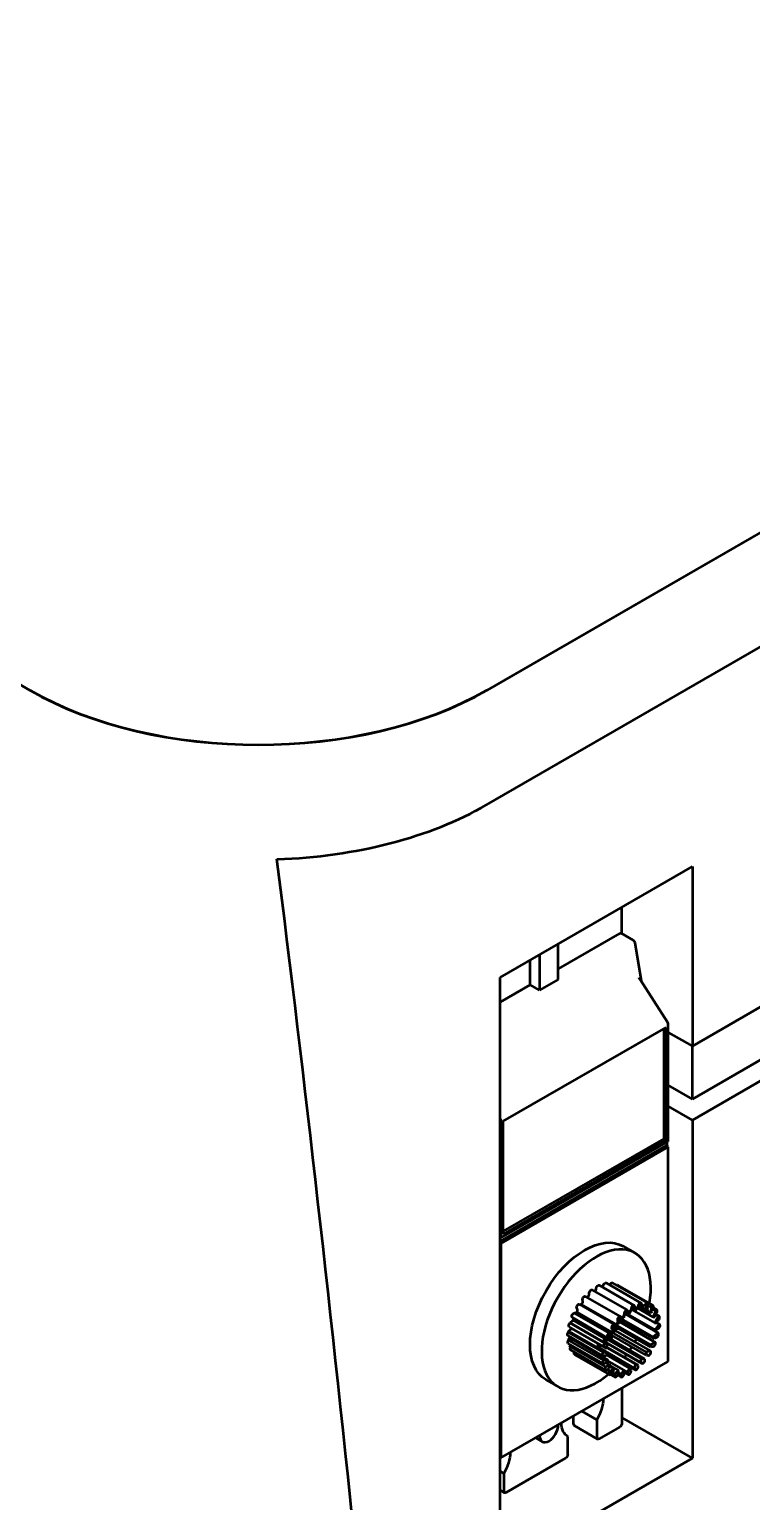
# Model space of a CAD drawing. Header units: inches. Extents: x 0.5 to 16.8, y 0.4 to 9.6.
# Drawn here: x 8.797 to 9.346, y 1.309 to 2.429 of the extents above; entities that cross this region are included whole.
import ezdxf

# ---------------------------------------------------------------- set-up
doc = ezdxf.new("R2010")
doc.units = ezdxf.units.IN
doc.header["$LTSCALE"] = 0.75
doc.header["$MEASUREMENT"] = 0
doc.layers.add('Visible', color=7, linetype='Continuous', lineweight=50)

msp = doc.modelspace()

# ---------------------------------------------------------------- linework, layer by layer
at = {"layer": 'Visible', "extrusion": (0, 0.816497, 0.57735)}
for p, q in [((8.7977, 1.9257, 1.0077), (7.9265, 2.4287, 0.2964)), ((10.0156, 2.4287, 0.2964), (9.1445, 1.9257, 1.0077)), ((10.015, 2.4283, 0.2969), (9.1451, 1.9261, 1.0072)), ((9.1445, 1.8387, 0.9604), (10.0272, 2.3483, 0.2396)), ((9.155, 1.7073, 0.687), (9.3011, 1.7917, 0.5677)), ((9.3011, 1.7917, 0.5677), (9.3011, 1.6551, 0.4711)), ((9.2475, 1.7407, 0.4847), (9.2475, 1.7607, 0.4989)), ((9.2457, 1.7409, 0.487), (9.1991, 1.714, 0.525)), ((9.2561, 1.7357, 0.493), (9.247, 1.741, 0.4856)), ((9.1991, 1.7058, 0.5366), (9.1991, 1.7328, 0.5557)), ((9.2573, 1.7339, 0.493), (9.2621, 1.7047, 0.4782)), ((9.3011, 1.6551, 0.4711), (9.4357, 1.7328, 0.3612)), ((9.1779, 1.7017, 0.5423), (9.1779, 1.7206, 0.5557)), ((9.185, 1.7247, 0.5672), (9.185, 1.6977, 0.5481)), ((9.155, 1.2573, 0.3688), (9.155, 1.7073, 0.687)), ((9.1991, 1.7058, 0.5366), (9.185, 1.6977, 0.5481)), ((9.2614, 1.7058, 0.4815), (9.2822, 1.6735, 0.484)), ((9.4705, 1.7127, 0.2702), (9.3011, 1.6149, 0.4086)), ((9.4852, 1.7051, 0.2809), (9.3011, 1.5988, 0.4313)), ((9.1779, 1.7017, 0.5423), (9.155, 1.6885, 0.5611)), ((9.185, 1.6977, 0.5481), (9.1779, 1.7017, 0.5423)), ((9.1573, 1.598, 0.5852), (9.2811, 1.6694, 0.4841)), ((9.2811, 1.6694, 0.4841), (9.2811, 1.5837, 0.4235)), ((9.2828, 1.5827, 0.4206), (9.2828, 1.6715, 0.4834)), ((9.2793, 1.6684, 0.4812), (9.2793, 1.5847, 0.4221)), ((9.2828, 1.6656, 0.4561), (9.3011, 1.6551, 0.4711)), ((9.3011, 1.6149, 0.4086), (9.3011, 1.6551, 0.437)), ((9.3011, 1.6149, 0.4086), (9.2828, 1.6254, 0.3936)), ((9.3011, 1.5988, 0.4313), (9.2828, 1.6094, 0.4164)), ((9.1556, 1.5981, 0.5874), (9.1556, 1.5092, 0.5245)), ((9.1573, 1.5122, 0.5245), (9.1573, 1.598, 0.5852)), ((9.3011, 1.5988, 0.4313), (9.3011, 1.3417, 0.2495)), ((9.2811, 1.5796, 0.4163), (9.155, 1.5068, 0.5192)), ((9.1556, 1.5092, 0.5245), (9.2828, 1.5827, 0.4206)), ((9.2793, 1.5847, 0.4221), (9.1573, 1.5143, 0.5216)), ((9.2811, 1.5837, 0.4235), (9.1573, 1.5122, 0.5245)), ((9.2811, 1.5837, 0.4235), (9.2793, 1.5847, 0.4221)), ((9.2828, 1.5786, 0.4177), (9.2811, 1.5796, 0.4163)), ((9.2818, 1.5821, 0.4159), (9.2818, 1.5792, 0.4138)), ((9.2828, 1.5786, 0.4177), (9.1556, 1.5051, 0.5216)), ((9.2828, 1.4153, 0.3023), (9.2828, 1.5786, 0.4177)), ((9.1556, 1.5092, 0.5245), (9.155, 1.5095, 0.524)), ((9.1556, 1.5051, 0.5216), (9.155, 1.5055, 0.5212)), ((9.1556, 1.5051, 0.5216), (9.1556, 1.3418, 0.4062)), ((9.2486, 1.5029, 0.4062), (9.2574, 1.4978, 0.4134)), ((9.2515, 1.4544, 0.4549), (9.225, 1.4697, 0.4333)), ((9.2569, 1.4579, 0.4508), (9.2303, 1.4732, 0.4292)), ((9.2622, 1.4597, 0.4456), (9.2356, 1.4751, 0.424)), ((9.267, 1.4598, 0.4397), (9.2405, 1.4751, 0.4181)), ((9.2711, 1.458, 0.4335), (9.2445, 1.4733, 0.4118)), ((9.2419, 1.4434, 0.4589), (9.2153, 1.4587, 0.4372)), ((9.2157, 1.4585, 0.4366), (9.2166, 1.4586, 0.4357)), ((9.2166, 1.4586, 0.4357), (9.2431, 1.4433, 0.4573)), ((9.2464, 1.4494, 0.4577), (9.2198, 1.4647, 0.436)), ((9.2534, 1.4518, 0.4507), (9.2559, 1.4573, 0.4515)), ((9.2559, 1.4573, 0.4515), (9.2579, 1.4541, 0.4468)), ((9.2579, 1.4541, 0.4468), (9.2612, 1.4592, 0.4464)), ((9.2595, 1.4566, 0.4399), (9.2623, 1.455, 0.4421)), ((9.2612, 1.4592, 0.4464), (9.2623, 1.455, 0.4421)), ((9.2623, 1.455, 0.4421), (9.2642, 1.4572, 0.4413)), ((9.2642, 1.4572, 0.4413), (9.2624, 1.4582, 0.4399)), ((9.2625, 1.4585, 0.4397), (9.2644, 1.4574, 0.4412)), ((9.2644, 1.4574, 0.4412), (9.2661, 1.4593, 0.4405)), ((9.2661, 1.4593, 0.4405), (9.2661, 1.4544, 0.437)), ((9.2678, 1.4557, 0.4359), (9.2669, 1.4562, 0.4352)), ((9.2672, 1.4579, 0.4335), (9.2691, 1.4568, 0.435)), ((9.2691, 1.4568, 0.435), (9.2703, 1.4578, 0.4343)), ((9.2703, 1.4578, 0.4343), (9.2692, 1.4524, 0.4318)), ((9.2741, 1.4546, 0.4274), (9.2713, 1.4562, 0.4251)), ((9.2082, 1.4447, 0.4361), (9.2106, 1.4466, 0.4345)), ((9.2364, 1.4333, 0.4585), (9.2099, 1.4486, 0.4368)), ((9.2106, 1.4466, 0.4345), (9.2371, 1.4313, 0.4561)), ((9.2116, 1.452, 0.4371), (9.2132, 1.4528, 0.4357)), ((9.2381, 1.4367, 0.4588), (9.2116, 1.452, 0.4371)), ((9.2132, 1.4528, 0.4357), (9.2397, 1.4375, 0.4574)), ((9.2449, 1.4437, 0.4554), (9.2454, 1.4489, 0.4585)), ((9.2469, 1.4458, 0.3895), (9.2449, 1.4446, 0.391)), ((9.2449, 1.4446, 0.391), (9.2461, 1.4453, 0.3901)), ((9.2451, 1.4463, 0.3888), (9.2456, 1.4466, 0.3884)), ((9.2456, 1.4466, 0.3884), (9.2452, 1.4472, 0.3893)), ((9.2453, 1.4487, 0.3946), (9.2714, 1.4336, 0.4159)), ((9.2453, 1.4483, 0.3932), (9.2469, 1.4458, 0.3895)), ((9.2457, 1.4477, 0.3923), (9.2453, 1.4483, 0.3932)), ((9.2454, 1.4489, 0.4585), (9.249, 1.4483, 0.4537)), ((9.2456, 1.4466, 0.3884), (9.2469, 1.4458, 0.3895)), ((9.2722, 1.4324, 0.414), (9.2457, 1.4477, 0.3923)), ((9.2461, 1.4453, 0.3901), (9.2726, 1.43, 0.4118)), ((9.2727, 1.4299, 0.4116), (9.2462, 1.4452, 0.39)), ((9.249, 1.4483, 0.4537), (9.2505, 1.4538, 0.4556)), ((9.2499, 1.4515, 0.3934), (9.2749, 1.437, 0.4139)), ((9.2751, 1.4369, 0.4136), (9.2499, 1.4515, 0.393)), ((9.2501, 1.4523, 0.4002), (9.2725, 1.4394, 0.4185)), ((9.2736, 1.4386, 0.4166), (9.2501, 1.4522, 0.3974)), ((9.2504, 1.4535, 0.4483), (9.2534, 1.4518, 0.4507)), ((9.2505, 1.4538, 0.4556), (9.2534, 1.4518, 0.4507)), ((9.2548, 1.4548, 0.4078), (9.2725, 1.4446, 0.4222)), ((9.2552, 1.4557, 0.4445), (9.2579, 1.4541, 0.4468)), ((9.2592, 1.4561, 0.4168), (9.2714, 1.449, 0.4267)), ((9.2631, 1.4559, 0.4268), (9.2692, 1.4524, 0.4318)), ((9.2632, 1.456, 0.4347), (9.2661, 1.4544, 0.437)), ((9.2661, 1.4544, 0.437), (9.2678, 1.4557, 0.4359)), ((9.2692, 1.4524, 0.4318), (9.2708, 1.4532, 0.4304)), ((9.2707, 1.4553, 0.4272), (9.2727, 1.4541, 0.4288)), ((9.2735, 1.4545, 0.4281), (9.2714, 1.449, 0.4267)), ((9.2714, 1.449, 0.4267), (9.2729, 1.4493, 0.4251)), ((9.2754, 1.4497, 0.4224), (9.2725, 1.4446, 0.4222)), ((9.2727, 1.4541, 0.4288), (9.2735, 1.4545, 0.4281)), ((9.2731, 1.451, 0.4205), (9.2754, 1.4497, 0.4224)), ((9.2758, 1.4497, 0.4218), (9.2732, 1.4512, 0.4196)), ((9.2762, 1.4436, 0.4171), (9.2739, 1.4449, 0.4153)), ((9.2329, 1.4196, 0.453), (9.2064, 1.4349, 0.4314)), ((9.2066, 1.4377, 0.4331), (9.2091, 1.4404, 0.432)), ((9.2099, 1.4365, 0.4282), (9.2066, 1.4377, 0.4331)), ((9.2066, 1.4314, 0.4287), (9.2082, 1.4339, 0.4284)), ((9.2068, 1.4379, 0.4298), (9.2086, 1.4372, 0.4271)), ((9.2333, 1.4223, 0.4545), (9.2068, 1.4376, 0.4328)), ((9.2068, 1.4376, 0.4328), (9.2099, 1.4365, 0.4282)), ((9.234, 1.4263, 0.4565), (9.2075, 1.4416, 0.4348)), ((9.208, 1.4445, 0.4363), (9.2081, 1.4446, 0.4362)), ((9.208, 1.4445, 0.4362), (9.208, 1.4445, 0.4363)), ((9.2345, 1.4292, 0.4579), (9.208, 1.4445, 0.4362)), ((9.2081, 1.4446, 0.4362), (9.2346, 1.4293, 0.4578)), ((9.2348, 1.4294, 0.4577), (9.2082, 1.4447, 0.4361)), ((9.2086, 1.4372, 0.4271), (9.2099, 1.4365, 0.4282)), ((9.2091, 1.4404, 0.432), (9.2356, 1.4251, 0.4537)), ((9.2099, 1.4365, 0.4282), (9.2365, 1.4212, 0.4498)), ((9.2371, 1.4362, 0.4596), (9.2381, 1.4367, 0.4588)), ((9.2387, 1.4325, 0.4551), (9.2371, 1.4362, 0.4596)), ((9.2382, 1.4383, 0.3915), (9.2383, 1.4383, 0.3914)), ((9.2382, 1.4383, 0.3915), (9.2396, 1.4375, 0.3926)), ((9.2383, 1.4335, 0.3881), (9.2382, 1.4383, 0.3915)), ((9.2397, 1.4375, 0.3925), (9.2396, 1.4375, 0.3926)), ((9.2396, 1.4375, 0.3926), (9.2396, 1.4326, 0.3891)), ((9.2396, 1.4375, 0.3926), (9.2397, 1.4375, 0.3925)), ((9.2396, 1.4375, 0.3926), (9.2661, 1.4222, 0.4142)), ((9.2396, 1.4353, 0.391), (9.2396, 1.4375, 0.3926)), ((9.2661, 1.42, 0.4127), (9.2396, 1.4353, 0.391)), ((9.2397, 1.4375, 0.4574), (9.2414, 1.4383, 0.4559)), ((9.2438, 1.439, 0.3885), (9.2401, 1.4377, 0.3921)), ((9.2401, 1.4377, 0.3921), (9.2426, 1.4385, 0.3897)), ((9.2408, 1.4429, 0.4598), (9.2422, 1.4431, 0.4583)), ((9.2414, 1.4383, 0.4559), (9.2408, 1.4429, 0.4598)), ((9.2412, 1.4393, 0.3886), (9.2424, 1.4397, 0.3874)), ((9.2413, 1.4439, 0.3917), (9.2417, 1.4441, 0.3914)), ((9.2413, 1.4439, 0.3917), (9.2427, 1.4431, 0.3928)), ((9.2414, 1.4436, 0.3914), (9.2413, 1.4439, 0.3917)), ((9.2424, 1.4397, 0.3874), (9.2416, 1.443, 0.3908)), ((9.2422, 1.4431, 0.4583), (9.242, 1.4433, 0.4582)), ((9.2424, 1.4397, 0.3874), (9.2438, 1.439, 0.3885)), ((9.2426, 1.4385, 0.3897), (9.2691, 1.4232, 0.4113)), ((9.2431, 1.4434, 0.3925), (9.2427, 1.4431, 0.3928)), ((9.2427, 1.4431, 0.3928), (9.2431, 1.4434, 0.3925)), ((9.2427, 1.4431, 0.3928), (9.2438, 1.439, 0.3885)), ((9.2427, 1.4431, 0.3928), (9.2692, 1.4278, 0.4144)), ((9.2431, 1.4414, 0.391), (9.2427, 1.4431, 0.3928)), ((9.2431, 1.4433, 0.4573), (9.2449, 1.4437, 0.4554)), ((9.2696, 1.426, 0.4126), (9.2431, 1.4414, 0.391)), ((9.2749, 1.437, 0.4139), (9.2714, 1.4336, 0.4159)), ((9.2725, 1.4446, 0.4222), (9.2738, 1.4444, 0.4204)), ((9.2759, 1.4437, 0.4175), (9.2725, 1.4394, 0.4185)), ((9.2725, 1.4394, 0.4185), (9.2736, 1.4386, 0.4166)), ((9.2739, 1.4448, 0.4159), (9.2759, 1.4437, 0.4175)), ((9.2105, 1.4316, 0.424), (9.2066, 1.4314, 0.4287)), ((9.2333, 1.4136, 0.4483), (9.2068, 1.4289, 0.4267)), ((9.207, 1.4315, 0.4282), (9.2105, 1.4316, 0.424)), ((9.2335, 1.4162, 0.4498), (9.207, 1.4315, 0.4282)), ((9.2072, 1.4323, 0.4253), (9.2092, 1.4324, 0.4229)), ((9.208, 1.4262, 0.4233), (9.2087, 1.4278, 0.4235)), ((9.2101, 1.427, 0.4212), (9.208, 1.4262, 0.4233)), ((9.235, 1.4087, 0.4427), (9.2085, 1.424, 0.4211)), ((9.2087, 1.4277, 0.4203), (9.2088, 1.4277, 0.4201)), ((9.2087, 1.4264, 0.4226), (9.2101, 1.427, 0.4212)), ((9.2352, 1.4111, 0.4443), (9.2087, 1.4264, 0.4226)), ((9.2092, 1.4324, 0.4229), (9.2105, 1.4316, 0.424)), ((9.2105, 1.4316, 0.424), (9.237, 1.4163, 0.4457)), ((9.2106, 1.4222, 0.4173), (9.2107, 1.4227, 0.4175)), ((9.2111, 1.4225, 0.4169), (9.2106, 1.4222, 0.4173)), ((9.2242, 1.4237, 0.3984), (9.2246, 1.4244, 0.3984)), ((9.2259, 1.4237, 0.3995), (9.2255, 1.4229, 0.3995)), ((9.2255, 1.4229, 0.3995), (9.2259, 1.4237, 0.3995)), ((9.2288, 1.4256, 0.3941), (9.2298, 1.4284, 0.3949)), ((9.2312, 1.4277, 0.3959), (9.2301, 1.4248, 0.3952)), ((9.2304, 1.4255, 0.3954), (9.2312, 1.4277, 0.3959)), ((9.2569, 1.4102, 0.417), (9.2304, 1.4255, 0.3954)), ((9.2337, 1.4296, 0.391), (9.2338, 1.4298, 0.3911)), ((9.2338, 1.43, 0.3911), (9.2344, 1.4329, 0.3925)), ((9.237, 1.4267, 0.453), (9.2345, 1.4292, 0.4579)), ((9.2346, 1.4293, 0.4578), (9.2348, 1.4294, 0.4577)), ((9.2357, 1.4321, 0.3936), (9.235, 1.4287, 0.392)), ((9.2352, 1.4299, 0.3925), (9.2357, 1.4321, 0.3936)), ((9.2618, 1.4146, 0.4142), (9.2352, 1.4299, 0.3925)), ((9.2356, 1.4251, 0.4537), (9.237, 1.4267, 0.453)), ((9.2361, 1.4257, 0.3999), (9.2579, 1.4131, 0.4178)), ((9.2627, 1.4138, 0.4124), (9.2362, 1.4291, 0.3908)), ((9.2363, 1.4259, 0.3956), (9.2599, 1.4123, 0.4149)), ((9.2371, 1.4313, 0.4561), (9.2387, 1.4325, 0.4551)), ((9.2374, 1.4315, 0.3951), (9.2623, 1.4172, 0.4154)), ((9.2384, 1.4333, 0.3881), (9.2396, 1.4326, 0.3891)), ((9.2385, 1.4324, 0.391), (9.2647, 1.4172, 0.4124)), ((9.2396, 1.4326, 0.3891), (9.2387, 1.4325, 0.3902)), ((9.2691, 1.4232, 0.4113), (9.2661, 1.4222, 0.4142)), ((9.2726, 1.43, 0.4118), (9.2692, 1.4278, 0.4144)), ((9.2692, 1.4278, 0.4144), (9.2696, 1.426, 0.4126)), ((9.2714, 1.4336, 0.4159), (9.2722, 1.4324, 0.414)), ((9.1556, 1.3418, 0.4062), (9.2828, 1.4153, 0.3023)), ((9.238, 1.4052, 0.4366), (9.2115, 1.4205, 0.415)), ((9.2365, 1.4212, 0.4498), (9.2333, 1.4223, 0.4545)), ((9.237, 1.4163, 0.4457), (9.2335, 1.4162, 0.4498)), ((9.2342, 1.4198, 0.4492), (9.2352, 1.4193, 0.45)), ((9.2352, 1.4193, 0.45), (9.2365, 1.4212, 0.4498)), ((9.2387, 1.4124, 0.4409), (9.2352, 1.4111, 0.4443)), ((9.2353, 1.4143, 0.4381), (9.2387, 1.4124, 0.4409)), ((9.2358, 1.4203, 0.4069), (9.2534, 1.4101, 0.4212)), ((9.2358, 1.4143, 0.4452), (9.236, 1.4142, 0.4454)), ((9.236, 1.4142, 0.4454), (9.237, 1.4163, 0.4457)), ((9.2576, 1.4089, 0.4152), (9.2364, 1.4211, 0.3978)), ((9.2367, 1.4156, 0.4155), (9.249, 1.4085, 0.4256)), ((9.2518, 1.4071, 0.4211), (9.2368, 1.4158, 0.4089)), ((9.238, 1.4102, 0.4401), (9.2387, 1.4124, 0.4409)), ((9.2384, 1.4114, 0.4333), (9.2414, 1.4097, 0.4357)), ((9.2386, 1.412, 0.4254), (9.2449, 1.4084, 0.4305)), ((9.2579, 1.4131, 0.4178), (9.2569, 1.4102, 0.417)), ((9.2599, 1.4123, 0.4149), (9.2579, 1.4131, 0.4178)), ((9.2623, 1.4172, 0.4154), (9.2618, 1.4146, 0.4142)), ((9.2647, 1.4172, 0.4124), (9.2623, 1.4172, 0.4154)), ((9.2661, 1.4222, 0.4142), (9.2661, 1.42, 0.4127)), ((9.2672, 1.4199, 0.4112), (9.2668, 1.4201, 0.4108)), ((9.1898, 1.4012, 0.4062), (9.1987, 1.3961, 0.4134)), ((9.2381, 1.4076, 0.4382), (9.236, 1.4088, 0.4364)), ((9.2414, 1.4097, 0.4357), (9.2381, 1.4076, 0.4382)), ((9.2421, 1.4035, 0.4304), (9.2389, 1.4053, 0.4278)), ((9.2421, 1.4057, 0.432), (9.2403, 1.4068, 0.4305)), ((9.2411, 1.4074, 0.4344), (9.2414, 1.4097, 0.4357)), ((9.2449, 1.4084, 0.4305), (9.2421, 1.4057, 0.432)), ((9.2469, 1.4035, 0.4245), (9.2442, 1.4051, 0.4223)), ((9.2451, 1.4062, 0.4287), (9.2449, 1.4084, 0.4305)), ((9.2467, 1.4056, 0.4262), (9.2451, 1.4066, 0.4248)), ((9.249, 1.4085, 0.4256), (9.2467, 1.4056, 0.4262)), ((9.2497, 1.4067, 0.4233), (9.249, 1.4085, 0.4256)), ((9.2522, 1.4053, 0.4193), (9.2497, 1.4068, 0.4172)), ((9.2534, 1.4101, 0.4212), (9.2518, 1.4071, 0.4211)), ((9.2548, 1.4087, 0.4186), (9.2534, 1.4101, 0.4212)), ((9.2475, 1.3949, 0.2402), (9.2475, 1.3683, 0.2214)), ((9.2108, 1.3676, 0.2225), (9.2108, 1.3737, 0.2268)), ((9.2285, 1.3709, 0.2465), (9.2172, 1.3774, 0.2374)), ((9.2285, 1.3709, 0.2465), (9.2285, 1.3574, 0.2369)), ((9.3011, 1.3417, 0.2495), (9.2475, 1.3726, 0.2057)), ((9.1821, 1.3571, 0.2987), (9.1871, 1.3542, 0.3027)), ((9.2064, 1.3582, 0.2646), (9.206, 1.3584, 0.2642)), ((9.2064, 1.3446, 0.255), (9.2064, 1.3582, 0.2646)), ((9.229, 1.3562, 0.2355), (9.2113, 1.3664, 0.2211)), ((9.2457, 1.3653, 0.2214), (9.2302, 1.3563, 0.2341)), ((9.1556, 1.3418, 0.4062), (9.155, 1.3422, 0.4057)), ((9.3011, 1.3417, 0.2495), (9.155, 1.2573, 0.3688)), ((9.2046, 1.3416, 0.255), (9.1595, 1.3155, 0.2918)), ((9.1578, 1.3301, 0.3043), (9.155, 1.3317, 0.302)), ((9.1578, 1.3301, 0.3043), (9.1578, 1.3165, 0.2947)), ((9.1583, 1.3154, 0.2932), (9.155, 1.3173, 0.2905))]:
    msp.add_line(p, q, dxfattribs=at)
msp.add_arc((-8.9711, -0.4636, 2.1541), 0.2461, 45, 135, dxfattribs=at)
at = {"layer": 'Visible', "extrusion": (-0.707107, 0.408248, -0.57735)}
for centre, radius, start, end in [((-6.1287, -3.7244, -6.1082), 0.0025, 135, 180), ((-5.8671, -3.8588, -6.1607), 0.0587, 0, 180), ((-5.8834, -3.8345, -6.1732), 0.00191, 30, 180), ((-5.8891, -3.8395, -6.1732), 0.00191, 45, 180), ((-5.8933, -3.8458, -6.1732), 0.00191, 60, 180), ((-5.8958, -3.8531, -6.1732), 0.00191, 75, 180), ((-5.8963, -3.8607, -6.1732), 0.00191, 137.6418, 180), ((-5.869, -3.8296, -6.1732), 0.00191, 0, 180), ((-5.8765, -3.8311, -6.1732), 0.00191, 15, 180), ((-5.8914, -3.8425, -6.2107), 0.00191, 240, 52.5), ((-5.8948, -3.8494, -6.2107), 0.00191, 293.7997, 67.5), ((-5.8948, -3.8494, -6.2107), 0.00191, 255, 285.0985), ((-5.8963, -3.8569, -6.2107), 0.00191, 333.3004, 82.5), ((-5.8963, -3.8569, -6.2107), 0.00191, 270, 274.3978), ((-5.8614, -3.8301, -6.1732), 0.00191, 0, 169.6783), ((-5.8728, -3.8301, -6.2107), 0.00191, 195, 312.4301), ((-5.8728, -3.8875, -6.1732), 0.00191, 173.7285, 180), ((-5.88, -3.8325, -6.2107), 0.00191, 210, 22.5), ((-5.8864, -3.8368, -6.2107), 0.00191, 225, 37.5), ((-5.8958, -3.8645, -6.2107), 0.00191, 0.2267, 97.5), ((-5.8933, -3.8717, -6.2107), 0.00191, 24.695, 112.5), ((-5.8891, -3.8781, -6.2107), 0.00191, 47.9935, 127.5), ((-5.8478, -3.8368, -6.1732), 0.00191, 0, 109.1218), ((-5.8541, -3.8325, -6.1732), 0.00191, 0, 115.4931), ((-5.8541, -3.8325, -6.1732), 0.00191, 121.9432, 127.1586), ((-5.8652, -3.8296, -6.2107), 0.00191, 180, 282.7758), ((-5.8728, -3.8301, -6.2107), 0.00191, 354.2717, 7.5), ((-5.8834, -3.8831, -6.2107), 0.00191, 70.6369, 142.5), ((-5.8428, -3.8425, -6.1732), 0.00191, 0, 103.2482), ((-5.8394, -3.8494, -6.1732), 0.00191, 0, 98.2415), ((-5.8508, -3.8831, -6.1732), 0.00191, 16.6129, 37.5), ((-5.8508, -3.8345, -6.2107), 0.00191, 150, 233.55), ((-5.8577, -3.8865, -6.1732), 0.00191, 0, 22.5), ((-5.8577, -3.8311, -6.2107), 0.00191, 165, 257.3432), ((-5.869, -3.888, -6.2107), 0.00191, 0, 3.9429), ((-5.869, -3.888, -6.2107), 0.00191, 114.9868, 172.5), ((-5.8765, -3.8865, -6.2107), 0.00191, 92.9058, 157.5), ((-5.8379, -3.8569, -6.1732), 0.00191, 0, 77.214), ((-5.8451, -3.8395, -6.2107), 0.00191, 135, 210.6236), ((-5.8408, -3.8458, -6.2107), 0.00191, 120, 188.1948), ((-5.8541, -3.885, -6.2107), 0.00191, 30, 53.9605), ((-5.8541, -3.885, -6.2107), 0.00191, 159.1641, 202.5), ((-5.8614, -3.8875, -6.2107), 0.00191, 15, 29.8478), ((-5.8614, -3.8875, -6.2107), 0.00191, 137.0271, 187.5), ((-5.8384, -3.8531, -6.2107), 0.00191, 105, 166.0399), ((-5.8379, -3.8607, -6.2107), 0.00191, 90, 143.9965), ((-5.8379, -3.8607, -6.2107), 0.00191, 252.7932, 262.5), ((-5.8394, -3.8682, -6.2107), 0.00191, 75, 121.9253), ((-5.8394, -3.8682, -6.2107), 0.00191, 227.9398, 247.5), ((-5.8428, -3.8751, -6.2107), 0.00191, 60, 99.6854), ((-5.8428, -3.8751, -6.2107), 0.00191, 204.3747, 232.5), ((-5.8478, -3.8808, -6.2107), 0.00191, 45, 77.1089), ((-5.8478, -3.8808, -6.2107), 0.00191, 181.5483, 217.5), ((-5.8019, -3.9947, -6.1082), 0.0225, 225.7741, 271.017), ((-5.8019, -3.9947, -6.1082), 0.0225, 358.983, 44.2259), ((-5.807, -4.0462, -6.1082), 0.0025, 225, 315), ((-5.7915, -4.0307, -6.1082), 0.0025, 315, 45), ((-5.7312, -3.924, -6.1082), 0.0225, 225.7741, 271.017), ((-5.7659, -4.0051, -6.1082), 0.0025, 225, 315), ((-5.7208, -3.96, -6.1082), 0.0025, 315, 45)]:
    msp.add_arc(centre, radius, start, end, dxfattribs=at)
at = {"layer": 'Visible', "extrusion": (2.03726e-14, 2.10387e-14, -1)}
msp.add_arc((-9.2549, 1.7335, -0.493), 0.0025, 120, 170.6952, dxfattribs=at)
at = {"layer": 'Visible', "extrusion": (0.707107, 0.408248, -0.57735)}
for centre, start, end in [((-3.1532, 5.5187, 6.9672), 265.2843, 303.1976), ((-3.1921, 5.5169, 6.7872), 86.4081, 135)]:
    msp.add_arc(centre, 0.0025, start, end, dxfattribs=at)
at = {"layer": 'Visible', "extrusion": (-0.707107, -0.408248, 0.57735)}
msp.add_arc((3.1921, 5.5169, -6.9672), 0.0025, 45, 94.7157, dxfattribs=at)
at = {"layer": 'Visible', "extrusion": (0.707107, -0.408248, 0.57735)}
for centre, radius, start, end in [((5.8671, -3.8588, 6.1732), 0.0587, 301.9858, 238.0142), ((5.8864, -3.8368, 6.1732), 0.00191, 234.0763, 315), ((5.8914, -3.8425, 6.1732), 0.00191, 257.4364, 300), ((5.8948, -3.8494, 6.1732), 0.00191, 283.57, 285), ((5.8728, -3.8301, 6.1732), 0.00191, 227.5699, 345), ((5.88, -3.8325, 6.1732), 0.00191, 212.0312, 330), ((5.8891, -3.8395, 6.2107), 0.00191, 307.5, 135), ((5.8933, -3.8458, 6.2107), 0.00191, 292.5, 120), ((5.8958, -3.8531, 6.2107), 0.00191, 277.5, 105), ((5.8963, -3.8607, 6.2107), 0.00191, 262.5, 90), ((5.8577, -3.8311, 6.1732), 0.00191, 282.6568, 338.7253), ((5.8652, -3.8296, 6.1732), 0.00191, 257.2242, 360), ((5.8765, -3.8311, 6.2107), 0.00191, 337.5, 165), ((5.8834, -3.8345, 6.2107), 0.00191, 322.5, 150), ((5.8948, -3.8682, 6.2107), 0.00191, 247.5, 63.4431), ((5.8914, -3.8751, 6.2107), 0.00191, 232.5, 22.2613), ((5.8508, -3.8345, 6.1732), 0.00191, 306.45, 317.0586), ((5.8614, -3.8301, 6.2107), 0.00191, 10.3217, 195), ((5.869, -3.8296, 6.2107), 0.00191, 352.5, 180), ((5.8671, -3.8588, 6.1732), 0.0587, 277.4566, 279.3108), ((5.8671, -3.8588, 6.1732), 0.0588, 284.6509, 285.4251), ((5.88, -3.885, 6.2107), 0.00191, 202.5, 10.6032), ((5.8864, -3.8808, 6.2107), 0.00191, 217.5, 16.1047), ((5.8478, -3.8808, 6.1732), 0.00191, 322.5, 358.4517), ((5.8541, -3.8325, 6.2107), 0.00191, 64.5069, 210), ((5.8541, -3.8325, 6.2107), 0.00191, 52.8414, 58.0568), ((5.8541, -3.885, 6.1732), 0.00191, 337.5, 339.1641), ((5.8671, -3.8588, 6.1732), 0.0588, 262.793, 265.7935), ((5.8671, -3.8588, 6.1732), 0.0587, 270.0044, 272.6564), ((5.8652, -3.888, 6.2107), 0.00191, 172.5, 360), ((5.8728, -3.8875, 6.2107), 0.00191, 187.5, 6.2715), ((5.8478, -3.8368, 6.2107), 0.00191, 70.8782, 225), ((5.8428, -3.8425, 6.2107), 0.00191, 76.7518, 240), ((5.8671, -3.8588, 6.1732), 0.0587, 250.9292, 251.9791), ((5.8671, -3.8588, 6.1732), 0.0588, 256.1421, 258.8883), ((5.8508, -3.8831, 6.2107), 0.00191, 142.5, 330), ((5.8577, -3.8865, 6.2107), 0.00191, 157.5, 345), ((5.8394, -3.8494, 6.2107), 0.00191, 81.7585, 255), ((5.8379, -3.8569, 6.2107), 0.00191, 85.126, 270), ((5.8384, -3.8645, 6.2107), 0.00191, 97.5, 285), ((5.8408, -3.8717, 6.2107), 0.00191, 112.5, 300), ((5.8451, -3.8781, 6.2107), 0.00191, 127.5, 315), ((5.7763, -3.9554, 6.1182), 0.01, 135, 315), ((5.7915, -4.0307, 6.0832), 0.0025, 135, 180)]:
    msp.add_arc(centre, radius, start, end, dxfattribs=at)
at = {"layer": 'Visible', "extrusion": (3.75482e-17, -0.816497, -0.57735)}
msp.add_ellipse((8.9711, 2.0272, 0.8642), major_axis=(0, -0.143, 0.2023), ratio=0.993127, start_param=-0.78195, end_param=0.78195, dxfattribs=at)
at = {"layer": 'Visible', "extrusion": (-3.75482e-17, 0.816497, 0.57735)}
msp.add_ellipse((8.9711, 1.9401, 0.8168), major_axis=(0, -0.143, 0.2023), ratio=0.993127, start_param=0.057573, end_param=0.78195, dxfattribs=at)
at = {"layer": 'Visible', "extrusion": (-0.707107, -0.408248, 0.57735)}
msp.add_ellipse((8.9711, 0.1899, -0.1352), major_axis=(-0.1746, 2.52, 1.5681), ratio=0.082761, start_param=-1.356522, end_param=-0.846419, dxfattribs=at)

doc.saveas('drawing.dxf')
